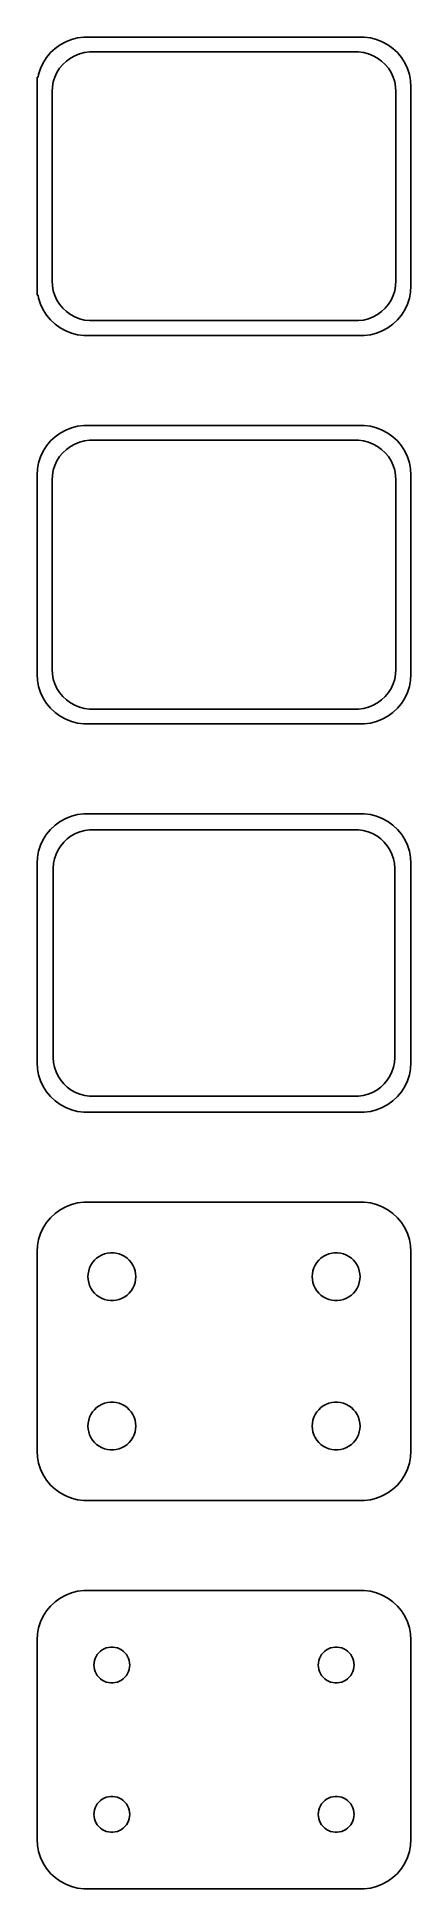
# Model space of a CAD drawing. Header units: metres. Extents: x -19 to 19, y 141 to 327.
import ezdxf

# ---------------------------------------------------------------- set-up
doc = ezdxf.new("R2010")
doc.units = ezdxf.units.M

msp = doc.modelspace()

# ---------------------------------------------------------------- linework, layer by layer
for p, q in [((-16.9371, 325.853), (-17.3948, 325.423)), ((-16.4291, 326.222), (-16.9371, 325.853)), ((-15.8789, 326.524), (-16.4291, 326.222)), ((-15.2951, 326.755), (-15.8789, 326.524)), ((-14.6869, 326.911), (-15.2951, 326.755)), ((-14.0639, 326.99), (-14.6869, 326.911)), ((14.0639, 326.99), (-14.0639, 326.99)), ((-13.9995, 325.429), (-13.5012, 325.492)), ((-13.5012, 325.492), (13.5012, 325.492)), ((13.5012, 325.492), (13.9995, 325.429)), ((14.6869, 326.911), (14.0639, 326.99)), ((15.2951, 326.755), (14.6869, 326.911)), ((15.8789, 326.524), (15.2951, 326.755)), ((16.4291, 326.222), (15.8789, 326.524)), ((16.9371, 325.853), (16.4291, 326.222)), ((17.3948, 325.423), (16.9371, 325.853)), ((-18.3989, 323.841), (-18.5929, 323.243)), ((-18.1315, 324.409), (-18.3989, 323.841)), ((-17.7951, 324.939), (-18.1315, 324.409)), ((-17.3948, 325.423), (-17.7951, 324.939)), ((-16.7552, 323.427), (-16.4861, 323.851)), ((-16.4861, 323.851), (-16.1659, 324.238)), ((-16.1659, 324.238), (-15.7997, 324.582)), ((-15.7997, 324.582), (-15.3933, 324.877)), ((-15.3933, 324.877), (-14.9531, 325.119)), ((-14.9531, 325.119), (-14.4861, 325.304)), ((-14.4861, 325.304), (-13.9995, 325.429)), ((13.9995, 325.429), (14.4861, 325.304)), ((14.4861, 325.304), (14.9531, 325.119)), ((14.9531, 325.119), (15.3933, 324.877)), ((15.3933, 324.877), (15.7997, 324.582)), ((15.7997, 324.582), (16.1659, 324.238)), ((16.1659, 324.238), (16.4861, 323.851)), ((16.4861, 323.851), (16.7552, 323.427)), ((17.7951, 324.939), (17.3948, 325.423)), ((18.1315, 324.409), (17.7951, 324.939)), ((18.3989, 323.841), (18.1315, 324.409)), ((18.5929, 323.243), (18.3989, 323.841)), ((-18.65, 322.944), (-18.75, 322.944)), ((-18.75, 322.944), (-18.75, 301.056)), ((-18.5929, 323.243), (-18.65, 322.944)), ((-17.25, 321.5), (-17.2184, 322.001)), ((-17.2184, 322.001), (-17.1243, 322.495)), ((-17.1243, 322.495), (-16.9691, 322.972)), ((-16.9691, 322.972), (-16.7552, 323.427)), ((16.7552, 323.427), (16.9691, 322.972)), ((16.9691, 322.972), (17.1243, 322.495)), ((17.1243, 322.495), (17.2184, 322.001)), ((17.2184, 322.001), (17.25, 321.5)), ((18.7106, 322.627), (18.5929, 323.243)), ((18.75, 322), (18.7106, 322.627)), ((18.75, 302), (18.75, 322)), ((-17.25, 302.5), (-17.25, 321.5)), ((17.25, 321.5), (17.25, 302.5)), ((-17.2184, 301.999), (-17.25, 302.5)), ((-17.1243, 301.505), (-17.2184, 301.999)), ((-16.9691, 301.028), (-17.1243, 301.505)), ((17.1243, 301.505), (16.9691, 301.028)), ((17.2184, 301.999), (17.1243, 301.505)), ((17.25, 302.5), (17.2184, 301.999)), ((18.5929, 300.757), (18.7106, 301.373)), ((18.7106, 301.373), (18.75, 302)), ((-18.75, 301.056), (-18.65, 301.056)), ((-18.65, 301.056), (-18.5929, 300.757)), ((-18.5929, 300.757), (-18.3989, 300.159)), ((-18.3989, 300.159), (-18.1315, 299.591)), ((-18.1315, 299.591), (-17.7951, 299.061)), ((-16.7552, 300.573), (-16.9691, 301.028)), ((-16.4861, 300.149), (-16.7552, 300.573)), ((-16.1659, 299.762), (-16.4861, 300.149)), ((-15.7997, 299.418), (-16.1659, 299.762)), ((16.1659, 299.762), (15.7997, 299.418)), ((16.4861, 300.149), (16.1659, 299.762)), ((16.7552, 300.573), (16.4861, 300.149)), ((16.9691, 301.028), (16.7552, 300.573)), ((17.7951, 299.061), (18.1315, 299.591)), ((18.1315, 299.591), (18.3989, 300.159)), ((18.3989, 300.159), (18.5929, 300.757)), ((-17.7951, 299.061), (-17.3948, 298.577)), ((-17.3948, 298.577), (-16.9371, 298.147)), ((-16.9371, 298.147), (-16.4291, 297.778)), ((-16.4291, 297.778), (-15.8789, 297.476)), ((-15.3933, 299.123), (-15.7997, 299.418)), ((-14.9531, 298.881), (-15.3933, 299.123)), ((-14.4861, 298.696), (-14.9531, 298.881)), ((-13.9995, 298.571), (-14.4861, 298.696)), ((-13.5012, 298.508), (-13.9995, 298.571)), ((13.5012, 298.508), (-13.5012, 298.508)), ((13.9995, 298.571), (13.5012, 298.508)), ((14.4861, 298.696), (13.9995, 298.571)), ((14.9531, 298.881), (14.4861, 298.696)), ((15.3933, 299.123), (14.9531, 298.881)), ((15.7997, 299.418), (15.3933, 299.123)), ((15.8789, 297.476), (16.4291, 297.778)), ((16.4291, 297.778), (16.9371, 298.147)), ((16.9371, 298.147), (17.3948, 298.577)), ((17.3948, 298.577), (17.7951, 299.061)), ((-15.8789, 297.476), (-15.2951, 297.245)), ((-15.2951, 297.245), (-14.6869, 297.089)), ((-14.6869, 297.089), (-14.0639, 297.01)), ((-14.0639, 297.01), (14.0639, 297.01)), ((14.0639, 297.01), (14.6869, 297.089)), ((14.6869, 297.089), (15.2951, 297.245)), ((15.2951, 297.245), (15.8789, 297.476)), ((-17.3948, 286.423), (-17.7951, 285.939)), ((-16.9371, 286.853), (-17.3948, 286.423)), ((-16.4291, 287.222), (-16.9371, 286.853)), ((-15.8789, 287.524), (-16.4291, 287.222)), ((-15.2951, 287.755), (-15.8789, 287.524)), ((-14.6869, 287.911), (-15.2951, 287.755)), ((-14.0639, 287.99), (-14.6869, 287.911)), ((-14.4861, 286.304), (-13.9995, 286.429)), ((14.0639, 287.99), (-14.0639, 287.99)), ((-13.9995, 286.429), (-13.5012, 286.492)), ((-13.5012, 286.492), (13.5012, 286.492)), ((13.5012, 286.492), (13.9995, 286.429)), ((13.9995, 286.429), (14.4861, 286.304)), ((14.6869, 287.911), (14.0639, 287.99)), ((15.2951, 287.755), (14.6869, 287.911)), ((15.8789, 287.524), (15.2951, 287.755)), ((16.4291, 287.222), (15.8789, 287.524)), ((16.9371, 286.853), (16.4291, 287.222)), ((17.3948, 286.423), (16.9371, 286.853)), ((17.7951, 285.939), (17.3948, 286.423)), ((-18.3989, 284.841), (-18.5929, 284.243)), ((-18.1315, 285.409), (-18.3989, 284.841)), ((-17.7951, 285.939), (-18.1315, 285.409)), ((-16.7552, 284.427), (-16.4861, 284.851)), ((-16.4861, 284.851), (-16.1659, 285.238)), ((-16.1659, 285.238), (-15.7997, 285.582)), ((-15.7997, 285.582), (-15.3933, 285.877)), ((-15.3933, 285.877), (-14.9531, 286.119)), ((-14.9531, 286.119), (-14.4861, 286.304)), ((14.4861, 286.304), (14.9531, 286.119)), ((14.9531, 286.119), (15.3933, 285.877)), ((15.3933, 285.877), (15.7997, 285.582)), ((15.7997, 285.582), (16.1659, 285.238)), ((16.1659, 285.238), (16.4861, 284.851)), ((16.4861, 284.851), (16.7552, 284.427)), ((18.1315, 285.409), (17.7951, 285.939)), ((18.3989, 284.841), (18.1315, 285.409)), ((18.5929, 284.243), (18.3989, 284.841)), ((-18.7106, 283.627), (-18.75, 283)), ((-18.75, 283), (-18.75, 263)), ((-18.5929, 284.243), (-18.7106, 283.627)), ((-17.25, 282.5), (-17.2184, 283.001)), ((-17.2184, 283.001), (-17.1243, 283.495)), ((-17.1243, 283.495), (-16.9691, 283.972)), ((-16.9691, 283.972), (-16.7552, 284.427)), ((16.7552, 284.427), (16.9691, 283.972)), ((16.9691, 283.972), (17.1243, 283.495)), ((17.1243, 283.495), (17.2184, 283.001)), ((17.2184, 283.001), (17.25, 282.5)), ((18.7106, 283.627), (18.5929, 284.243)), ((18.75, 283), (18.7106, 283.627)), ((18.75, 263), (18.75, 283)), ((-17.25, 263.5), (-17.25, 282.5)), ((17.25, 282.5), (17.25, 263.5)), ((-18.75, 263), (-18.7106, 262.373)), ((-18.7106, 262.373), (-18.5929, 261.757)), ((-17.2184, 262.999), (-17.25, 263.5)), ((-17.1243, 262.505), (-17.2184, 262.999)), ((-16.9691, 262.028), (-17.1243, 262.505)), ((17.1243, 262.505), (16.9691, 262.028)), ((17.2184, 262.999), (17.1243, 262.505)), ((17.25, 263.5), (17.2184, 262.999)), ((18.5929, 261.757), (18.7106, 262.373)), ((18.7106, 262.373), (18.75, 263)), ((-18.5929, 261.757), (-18.3989, 261.159)), ((-18.3989, 261.159), (-18.1315, 260.591)), ((-18.1315, 260.591), (-17.7951, 260.061)), ((-16.7552, 261.573), (-16.9691, 262.028)), ((-16.4861, 261.149), (-16.7552, 261.573)), ((-16.1659, 260.762), (-16.4861, 261.149)), ((-15.7997, 260.418), (-16.1659, 260.762)), ((-15.3933, 260.123), (-15.7997, 260.418)), ((15.7997, 260.418), (15.3933, 260.123)), ((16.1659, 260.762), (15.7997, 260.418)), ((16.4861, 261.149), (16.1659, 260.762)), ((16.7552, 261.573), (16.4861, 261.149)), ((16.9691, 262.028), (16.7552, 261.573)), ((17.7951, 260.061), (18.1315, 260.591)), ((18.1315, 260.591), (18.3989, 261.159)), ((18.3989, 261.159), (18.5929, 261.757)), ((-17.7951, 260.061), (-17.3948, 259.577)), ((-17.3948, 259.577), (-16.9371, 259.147)), ((-16.9371, 259.147), (-16.4291, 258.778)), ((-16.4291, 258.778), (-15.8789, 258.476)), ((-14.9531, 259.881), (-15.3933, 260.123)), ((-14.4861, 259.696), (-14.9531, 259.881)), ((-13.9995, 259.571), (-14.4861, 259.696)), ((-13.5012, 259.508), (-13.9995, 259.571)), ((13.5012, 259.508), (-13.5012, 259.508)), ((13.9995, 259.571), (13.5012, 259.508)), ((14.4861, 259.696), (13.9995, 259.571)), ((14.9531, 259.881), (14.4861, 259.696)), ((15.3933, 260.123), (14.9531, 259.881)), ((15.8789, 258.476), (16.4291, 258.778)), ((16.4291, 258.778), (16.9371, 259.147)), ((16.9371, 259.147), (17.3948, 259.577)), ((17.3948, 259.577), (17.7951, 260.061)), ((-15.8789, 258.476), (-15.2951, 258.245)), ((-15.2951, 258.245), (-14.6869, 258.089)), ((-14.6869, 258.089), (-14.0639, 258.01)), ((-14.0639, 258.01), (14.0639, 258.01)), ((14.0639, 258.01), (14.6869, 258.089)), ((14.6869, 258.089), (15.2951, 258.245)), ((15.2951, 258.245), (15.8789, 258.476)), ((-17.3948, 247.423), (-17.7951, 246.939)), ((-16.9371, 247.853), (-17.3948, 247.423)), ((-16.4291, 248.222), (-16.9371, 247.853)), ((-15.8789, 248.524), (-16.4291, 248.222)), ((-15.2951, 248.755), (-15.8789, 248.524)), ((-14.6869, 248.911), (-15.2951, 248.755)), ((-14.0639, 248.99), (-14.6869, 248.911)), ((14.0639, 248.99), (-14.0639, 248.99)), ((-13.9756, 247.304), (-13.4932, 247.365)), ((-13.4932, 247.365), (13.4932, 247.365)), ((13.4932, 247.365), (13.9756, 247.304)), ((14.6869, 248.911), (14.0639, 248.99)), ((15.2951, 248.755), (14.6869, 248.911)), ((15.8789, 248.524), (15.2951, 248.755)), ((16.4291, 248.222), (15.8789, 248.524)), ((16.9371, 247.853), (16.4291, 248.222)), ((17.3948, 247.423), (16.9371, 247.853)), ((17.7951, 246.939), (17.3948, 247.423)), ((-18.3989, 245.841), (-18.5929, 245.243)), ((-18.1315, 246.409), (-18.3989, 245.841)), ((-17.7951, 246.939), (-18.1315, 246.409)), ((-16.6436, 245.366), (-16.383, 245.776)), ((-16.383, 245.776), (-16.073, 246.151)), ((-16.073, 246.151), (-15.7185, 246.484)), ((-15.7185, 246.484), (-15.3251, 246.77)), ((-15.3251, 246.77), (-14.8989, 247.004)), ((-14.8989, 247.004), (-14.4467, 247.183)), ((-14.4467, 247.183), (-13.9756, 247.304)), ((13.9756, 247.304), (14.4467, 247.183)), ((14.4467, 247.183), (14.8989, 247.004)), ((14.8989, 247.004), (15.3251, 246.77)), ((15.3251, 246.77), (15.7185, 246.484)), ((15.7185, 246.484), (16.073, 246.151)), ((16.073, 246.151), (16.383, 245.776)), ((16.383, 245.776), (16.6436, 245.366)), ((18.1315, 246.409), (17.7951, 246.939)), ((18.3989, 245.841), (18.1315, 246.409)), ((18.5929, 245.243), (18.3989, 245.841)), ((-18.7106, 244.627), (-18.75, 244)), ((-18.75, 244), (-18.75, 224)), ((-18.5929, 245.243), (-18.7106, 244.627)), ((-17.1226, 243.5), (-17.0921, 243.985)), ((-17.0921, 243.985), (-17.001, 244.463)), ((-17.001, 244.463), (-16.8507, 244.926)), ((-16.8507, 244.926), (-16.6436, 245.366)), ((16.6436, 245.366), (16.8507, 244.926)), ((16.8507, 244.926), (17.001, 244.463)), ((17.001, 244.463), (17.0921, 243.985)), ((17.0921, 243.985), (17.1226, 243.5)), ((18.7106, 244.627), (18.5929, 245.243)), ((18.75, 244), (18.7106, 244.627)), ((18.75, 224), (18.75, 244)), ((-17.1226, 224.5), (-17.1226, 243.5)), ((17.1226, 243.5), (17.1226, 224.5)), ((-18.75, 224), (-18.7106, 223.373)), ((-18.7106, 223.373), (-18.5929, 222.757)), ((-17.0921, 224.015), (-17.1226, 224.5)), ((-17.001, 223.537), (-17.0921, 224.015)), ((-16.8507, 223.074), (-17.001, 223.537)), ((17.001, 223.537), (16.8507, 223.074)), ((17.0921, 224.015), (17.001, 223.537)), ((17.1226, 224.5), (17.0921, 224.015)), ((18.5929, 222.757), (18.7106, 223.373)), ((18.7106, 223.373), (18.75, 224)), ((-18.5929, 222.757), (-18.3989, 222.159)), ((-18.3989, 222.159), (-18.1315, 221.591)), ((-18.1315, 221.591), (-17.7951, 221.061)), ((-16.6436, 222.634), (-16.8507, 223.074)), ((-16.383, 222.224), (-16.6436, 222.634)), ((-16.073, 221.849), (-16.383, 222.224)), ((-15.7185, 221.516), (-16.073, 221.849)), ((-15.3251, 221.23), (-15.7185, 221.516)), ((15.7185, 221.516), (15.3251, 221.23)), ((16.073, 221.849), (15.7185, 221.516)), ((16.383, 222.224), (16.073, 221.849)), ((16.6436, 222.634), (16.383, 222.224)), ((16.8507, 223.074), (16.6436, 222.634)), ((17.7951, 221.061), (18.1315, 221.591)), ((18.1315, 221.591), (18.3989, 222.159)), ((18.3989, 222.159), (18.5929, 222.757)), ((-17.7951, 221.061), (-17.3948, 220.577)), ((-17.3948, 220.577), (-16.9371, 220.147)), ((-16.9371, 220.147), (-16.4291, 219.778)), ((-16.4291, 219.778), (-15.8789, 219.476)), ((-15.8789, 219.476), (-15.2951, 219.245)), ((-14.8989, 220.996), (-15.3251, 221.23)), ((-14.4467, 220.817), (-14.8989, 220.996)), ((-13.9756, 220.696), (-14.4467, 220.817)), ((-13.4932, 220.635), (-13.9756, 220.696)), ((13.4932, 220.635), (-13.4932, 220.635)), ((13.9756, 220.696), (13.4932, 220.635)), ((14.4467, 220.817), (13.9756, 220.696)), ((14.8989, 220.996), (14.4467, 220.817)), ((15.3251, 221.23), (14.8989, 220.996)), ((15.2951, 219.245), (15.8789, 219.476)), ((15.8789, 219.476), (16.4291, 219.778)), ((16.4291, 219.778), (16.9371, 220.147)), ((16.9371, 220.147), (17.3948, 220.577)), ((17.3948, 220.577), (17.7951, 221.061)), ((-15.2951, 219.245), (-14.6869, 219.089)), ((-14.6869, 219.089), (-14.0639, 219.01)), ((-14.0639, 219.01), (14.0639, 219.01)), ((14.0639, 219.01), (14.6869, 219.089)), ((14.6869, 219.089), (15.2951, 219.245)), ((-17.3948, 208.423), (-17.7951, 207.939)), ((-16.9371, 208.853), (-17.3948, 208.423)), ((-16.4291, 209.222), (-16.9371, 208.853)), ((-15.8789, 209.524), (-16.4291, 209.222)), ((-15.2951, 209.755), (-15.8789, 209.524)), ((-14.6869, 209.911), (-15.2951, 209.755)), ((-14.0639, 209.99), (-14.6869, 209.911)), ((14.0639, 209.99), (-14.0639, 209.99)), ((14.6869, 209.911), (14.0639, 209.99)), ((15.2951, 209.755), (14.6869, 209.911)), ((15.8789, 209.524), (15.2951, 209.755)), ((16.4291, 209.222), (15.8789, 209.524)), ((16.9371, 208.853), (16.4291, 209.222)), ((17.3948, 208.423), (16.9371, 208.853)), ((17.7951, 207.939), (17.3948, 208.423)), ((-18.3989, 206.841), (-18.5929, 206.243)), ((-18.1315, 207.409), (-18.3989, 206.841)), ((-17.7951, 207.939), (-18.1315, 207.409)), ((18.1315, 207.409), (17.7951, 207.939)), ((18.3989, 206.841), (18.1315, 207.409)), ((18.5929, 206.243), (18.3989, 206.841)), ((-18.7106, 205.627), (-18.75, 205)), ((-18.75, 205), (-18.75, 185)), ((-18.5929, 206.243), (-18.7106, 205.627)), ((-12.536, 204.526), (-12.2719, 204.672)), ((-12.2719, 204.672), (-11.9916, 204.783)), ((-11.9916, 204.783), (-11.6997, 204.857)), ((-11.6997, 204.857), (-11.4007, 204.895)), ((-11.4007, 204.895), (-11.0993, 204.895)), ((-11.0993, 204.895), (-10.8003, 204.857)), ((-10.8003, 204.857), (-10.5083, 204.783)), ((-10.5083, 204.783), (-10.2281, 204.672)), ((-10.2281, 204.672), (-9.964, 204.526)), ((9.964, 204.526), (10.2281, 204.672)), ((10.2281, 204.672), (10.5083, 204.783)), ((10.5083, 204.783), (10.8003, 204.857)), ((10.8003, 204.857), (11.0993, 204.895)), ((11.0993, 204.895), (11.4007, 204.895)), ((11.4007, 204.895), (11.6997, 204.857)), ((11.6997, 204.857), (11.9916, 204.783)), ((11.9916, 204.783), (12.2719, 204.672)), ((12.2719, 204.672), (12.536, 204.526)), ((18.7106, 205.627), (18.5929, 206.243)), ((18.75, 205), (18.7106, 205.627)), ((18.75, 185), (18.75, 205)), ((-13.65, 202.5), (-13.6311, 202.801)), ((-13.6311, 202.801), (-13.5746, 203.097)), ((-13.5746, 203.097), (-13.4815, 203.383)), ((-13.4815, 203.383), (-13.3531, 203.656)), ((-13.3531, 203.656), (-13.1916, 203.911)), ((-13.1916, 203.911), (-12.9995, 204.143)), ((-12.9995, 204.143), (-12.7798, 204.349)), ((-12.7798, 204.349), (-12.536, 204.526)), ((-9.964, 204.526), (-9.72017, 204.349)), ((-9.72017, 204.349), (-9.50047, 204.143)), ((-9.50047, 204.143), (-9.30835, 203.911)), ((-9.30835, 203.911), (-9.14685, 203.656)), ((-9.14685, 203.656), (-9.01852, 203.383)), ((-9.01852, 203.383), (-8.9254, 203.097)), ((-8.9254, 203.097), (-8.86891, 202.801)), ((-8.86891, 202.801), (-8.84999, 202.5)), ((8.84999, 202.5), (8.86891, 202.801)), ((8.86891, 202.801), (8.9254, 203.097)), ((8.9254, 203.097), (9.01852, 203.383)), ((9.01852, 203.383), (9.14685, 203.656)), ((9.14685, 203.656), (9.30835, 203.911)), ((9.30835, 203.911), (9.50047, 204.143)), ((9.50047, 204.143), (9.72017, 204.349)), ((9.72017, 204.349), (9.964, 204.526)), ((12.536, 204.526), (12.7798, 204.349)), ((12.7798, 204.349), (12.9995, 204.143)), ((12.9995, 204.143), (13.1916, 203.911)), ((13.1916, 203.911), (13.3531, 203.656)), ((13.3531, 203.656), (13.4815, 203.383)), ((13.4815, 203.383), (13.5746, 203.097)), ((13.5746, 203.097), (13.6311, 202.801)), ((13.6311, 202.801), (13.65, 202.5)), ((-13.6311, 202.199), (-13.65, 202.5)), ((-13.5746, 201.903), (-13.6311, 202.199)), ((-13.4815, 201.617), (-13.5746, 201.903)), ((-13.3531, 201.344), (-13.4815, 201.617)), ((-13.1916, 201.089), (-13.3531, 201.344)), ((-12.9995, 200.857), (-13.1916, 201.089)), ((-9.30835, 201.089), (-9.50047, 200.857)), ((-9.14685, 201.344), (-9.30835, 201.089)), ((-9.01852, 201.617), (-9.14685, 201.344)), ((-8.9254, 201.903), (-9.01852, 201.617)), ((-8.86891, 202.199), (-8.9254, 201.903)), ((-8.84999, 202.5), (-8.86891, 202.199)), ((8.86891, 202.199), (8.84999, 202.5)), ((8.9254, 201.903), (8.86891, 202.199)), ((9.01852, 201.617), (8.9254, 201.903)), ((9.14685, 201.344), (9.01852, 201.617)), ((9.30835, 201.089), (9.14685, 201.344)), ((9.50047, 200.857), (9.30835, 201.089)), ((13.1916, 201.089), (12.9995, 200.857)), ((13.3531, 201.344), (13.1916, 201.089)), ((13.4815, 201.617), (13.3531, 201.344)), ((13.5746, 201.903), (13.4815, 201.617)), ((13.6311, 202.199), (13.5746, 201.903)), ((13.65, 202.5), (13.6311, 202.199)), ((-12.7798, 200.651), (-12.9995, 200.857)), ((-12.536, 200.474), (-12.7798, 200.651)), ((-12.2719, 200.328), (-12.536, 200.474)), ((-11.9916, 200.217), (-12.2719, 200.328)), ((-11.6997, 200.143), (-11.9916, 200.217)), ((-11.4007, 200.105), (-11.6997, 200.143)), ((-11.0993, 200.105), (-11.4007, 200.105)), ((-10.8003, 200.143), (-11.0993, 200.105)), ((-10.5083, 200.217), (-10.8003, 200.143)), ((-10.2281, 200.328), (-10.5083, 200.217)), ((-9.964, 200.474), (-10.2281, 200.328)), ((-9.72017, 200.651), (-9.964, 200.474)), ((-9.50047, 200.857), (-9.72017, 200.651)), ((9.72017, 200.651), (9.50047, 200.857)), ((9.964, 200.474), (9.72017, 200.651)), ((10.2281, 200.328), (9.964, 200.474)), ((10.5083, 200.217), (10.2281, 200.328)), ((10.8003, 200.143), (10.5083, 200.217)), ((11.0993, 200.105), (10.8003, 200.143)), ((11.4007, 200.105), (11.0993, 200.105)), ((11.6997, 200.143), (11.4007, 200.105)), ((11.9916, 200.217), (11.6997, 200.143)), ((12.2719, 200.328), (11.9916, 200.217)), ((12.536, 200.474), (12.2719, 200.328)), ((12.7798, 200.651), (12.536, 200.474)), ((12.9995, 200.857), (12.7798, 200.651)), ((-12.2719, 189.672), (-11.9916, 189.783)), ((-11.9916, 189.783), (-11.6997, 189.857)), ((-11.6997, 189.857), (-11.4007, 189.895)), ((-11.4007, 189.895), (-11.0993, 189.895)), ((-11.0993, 189.895), (-10.8003, 189.857)), ((-10.8003, 189.857), (-10.5083, 189.783)), ((-10.5083, 189.783), (-10.2281, 189.672)), ((10.2281, 189.672), (10.5083, 189.783)), ((10.5083, 189.783), (10.8003, 189.857)), ((10.8003, 189.857), (11.0993, 189.895)), ((11.0993, 189.895), (11.4007, 189.895)), ((11.4007, 189.895), (11.6997, 189.857)), ((11.6997, 189.857), (11.9916, 189.783)), ((11.9916, 189.783), (12.2719, 189.672)), ((-13.6311, 187.801), (-13.5746, 188.097)), ((-13.5746, 188.097), (-13.4815, 188.383)), ((-13.4815, 188.383), (-13.3531, 188.656)), ((-13.3531, 188.656), (-13.1916, 188.911)), ((-13.1916, 188.911), (-12.9995, 189.143)), ((-12.9995, 189.143), (-12.7798, 189.349)), ((-12.7798, 189.349), (-12.536, 189.526)), ((-12.536, 189.526), (-12.2719, 189.672)), ((-10.2281, 189.672), (-9.964, 189.526)), ((-9.964, 189.526), (-9.72017, 189.349)), ((-9.72017, 189.349), (-9.50047, 189.143)), ((-9.50047, 189.143), (-9.30835, 188.911)), ((-9.30835, 188.911), (-9.14685, 188.656)), ((-9.14685, 188.656), (-9.01852, 188.383)), ((-9.01852, 188.383), (-8.9254, 188.097)), ((-8.9254, 188.097), (-8.86891, 187.801)), ((8.86891, 187.801), (8.9254, 188.097)), ((8.9254, 188.097), (9.01852, 188.383)), ((9.01852, 188.383), (9.14685, 188.656)), ((9.14685, 188.656), (9.30835, 188.911)), ((9.30835, 188.911), (9.50047, 189.143)), ((9.50047, 189.143), (9.72017, 189.349)), ((9.72017, 189.349), (9.964, 189.526)), ((9.964, 189.526), (10.2281, 189.672)), ((12.2719, 189.672), (12.536, 189.526)), ((12.536, 189.526), (12.7798, 189.349)), ((12.7798, 189.349), (12.9995, 189.143)), ((12.9995, 189.143), (13.1916, 188.911)), ((13.1916, 188.911), (13.3531, 188.656)), ((13.3531, 188.656), (13.4815, 188.383)), ((13.4815, 188.383), (13.5746, 188.097)), ((13.5746, 188.097), (13.6311, 187.801)), ((-13.65, 187.5), (-13.6311, 187.801)), ((-13.6311, 187.199), (-13.65, 187.5)), ((-13.5746, 186.903), (-13.6311, 187.199)), ((-13.4815, 186.617), (-13.5746, 186.903)), ((-13.3531, 186.344), (-13.4815, 186.617)), ((-13.1916, 186.089), (-13.3531, 186.344)), ((-12.9995, 185.857), (-13.1916, 186.089)), ((-9.30835, 186.089), (-9.50047, 185.857)), ((-9.14685, 186.344), (-9.30835, 186.089)), ((-9.01852, 186.617), (-9.14685, 186.344)), ((-8.9254, 186.903), (-9.01852, 186.617)), ((-8.86891, 187.199), (-8.9254, 186.903)), ((-8.86891, 187.801), (-8.84999, 187.5)), ((-8.84999, 187.5), (-8.86891, 187.199)), ((8.84999, 187.5), (8.86891, 187.801)), ((8.86891, 187.199), (8.84999, 187.5)), ((8.9254, 186.903), (8.86891, 187.199)), ((9.01852, 186.617), (8.9254, 186.903)), ((9.14685, 186.344), (9.01852, 186.617)), ((9.30835, 186.089), (9.14685, 186.344)), ((9.50047, 185.857), (9.30835, 186.089)), ((13.1916, 186.089), (12.9995, 185.857)), ((13.3531, 186.344), (13.1916, 186.089)), ((13.4815, 186.617), (13.3531, 186.344)), ((13.5746, 186.903), (13.4815, 186.617)), ((13.6311, 187.199), (13.5746, 186.903)), ((13.6311, 187.801), (13.65, 187.5)), ((13.65, 187.5), (13.6311, 187.199)), ((-18.75, 185), (-18.7106, 184.373)), ((-18.7106, 184.373), (-18.5929, 183.757)), ((-12.7798, 185.651), (-12.9995, 185.857)), ((-12.536, 185.474), (-12.7798, 185.651)), ((-12.2719, 185.328), (-12.536, 185.474)), ((-11.9916, 185.217), (-12.2719, 185.328)), ((-11.6997, 185.143), (-11.9916, 185.217)), ((-11.4007, 185.105), (-11.6997, 185.143)), ((-11.0993, 185.105), (-11.4007, 185.105)), ((-10.8003, 185.143), (-11.0993, 185.105)), ((-10.5083, 185.217), (-10.8003, 185.143)), ((-10.2281, 185.328), (-10.5083, 185.217)), ((-9.964, 185.474), (-10.2281, 185.328)), ((-9.72017, 185.651), (-9.964, 185.474)), ((-9.50047, 185.857), (-9.72017, 185.651)), ((9.72017, 185.651), (9.50047, 185.857)), ((9.964, 185.474), (9.72017, 185.651)), ((10.2281, 185.328), (9.964, 185.474)), ((10.5083, 185.217), (10.2281, 185.328)), ((10.8003, 185.143), (10.5083, 185.217)), ((11.0993, 185.105), (10.8003, 185.143)), ((11.4007, 185.105), (11.0993, 185.105)), ((11.6997, 185.143), (11.4007, 185.105)), ((11.9916, 185.217), (11.6997, 185.143)), ((12.2719, 185.328), (11.9916, 185.217)), ((12.536, 185.474), (12.2719, 185.328)), ((12.7798, 185.651), (12.536, 185.474)), ((12.9995, 185.857), (12.7798, 185.651)), ((18.5929, 183.757), (18.7106, 184.373)), ((18.7106, 184.373), (18.75, 185)), ((-18.5929, 183.757), (-18.3989, 183.159)), ((-18.3989, 183.159), (-18.1315, 182.591)), ((-18.1315, 182.591), (-17.7951, 182.061)), ((17.7951, 182.061), (18.1315, 182.591)), ((18.1315, 182.591), (18.3989, 183.159)), ((18.3989, 183.159), (18.5929, 183.757)), ((-17.7951, 182.061), (-17.3948, 181.577)), ((-17.3948, 181.577), (-16.9371, 181.147)), ((-16.9371, 181.147), (-16.4291, 180.778)), ((-16.4291, 180.778), (-15.8789, 180.476)), ((-15.8789, 180.476), (-15.2951, 180.245)), ((15.2951, 180.245), (15.8789, 180.476)), ((15.8789, 180.476), (16.4291, 180.778)), ((16.4291, 180.778), (16.9371, 181.147)), ((16.9371, 181.147), (17.3948, 181.577)), ((17.3948, 181.577), (17.7951, 182.061)), ((-15.2951, 180.245), (-14.6869, 180.089)), ((-14.6869, 180.089), (-14.0639, 180.01)), ((-14.0639, 180.01), (14.0639, 180.01)), ((14.0639, 180.01), (14.6869, 180.089)), ((14.6869, 180.089), (15.2951, 180.245)), ((-17.3948, 169.423), (-17.7951, 168.939)), ((-16.9371, 169.853), (-17.3948, 169.423)), ((-16.4291, 170.222), (-16.9371, 169.853)), ((-15.8789, 170.524), (-16.4291, 170.222)), ((-15.2951, 170.755), (-15.8789, 170.524)), ((-14.6869, 170.911), (-15.2951, 170.755)), ((-14.0639, 170.99), (-14.6869, 170.911)), ((14.0639, 170.99), (-14.0639, 170.99)), ((14.6869, 170.911), (14.0639, 170.99)), ((15.2951, 170.755), (14.6869, 170.911)), ((15.8789, 170.524), (15.2951, 170.755)), ((16.4291, 170.222), (15.8789, 170.524)), ((16.9371, 169.853), (16.4291, 170.222)), ((17.3948, 169.423), (16.9371, 169.853)), ((17.7951, 168.939), (17.3948, 169.423)), ((-18.3989, 167.841), (-18.5929, 167.243)), ((-18.1315, 168.409), (-18.3989, 167.841)), ((-17.7951, 168.939), (-18.1315, 168.409)), ((18.1315, 168.409), (17.7951, 168.939)), ((18.3989, 167.841), (18.1315, 168.409)), ((18.5929, 167.243), (18.3989, 167.841)), ((-18.7106, 166.627), (-18.75, 166)), ((-18.75, 166), (-18.75, 146)), ((-18.5929, 167.243), (-18.7106, 166.627)), ((18.7106, 166.627), (18.5929, 167.243)), ((18.75, 166), (18.7106, 166.627)), ((18.75, 146), (18.75, 166)), ((-13.05, 163.5), (-13.0358, 163.726)), ((-13.0358, 163.726), (-12.9934, 163.948)), ((-12.9934, 163.948), (-12.9236, 164.163)), ((-12.9236, 164.163), (-12.8273, 164.367)), ((-12.8273, 164.367), (-12.7062, 164.558)), ((-12.7062, 164.558), (-12.5621, 164.732)), ((-12.5621, 164.732), (-12.3974, 164.887)), ((-12.3974, 164.887), (-12.2145, 165.02)), ((-12.2145, 165.02), (-12.0164, 165.129)), ((-12.0164, 165.129), (-11.8062, 165.212)), ((-11.8062, 165.212), (-11.5873, 165.268)), ((-11.5873, 165.268), (-11.363, 165.296)), ((-11.363, 165.296), (-11.137, 165.296)), ((-11.137, 165.296), (-10.9127, 165.268)), ((-10.9127, 165.268), (-10.6938, 165.212)), ((-10.6938, 165.212), (-10.4836, 165.129)), ((-10.4836, 165.129), (-10.2855, 165.02)), ((-10.2855, 165.02), (-10.1026, 164.887)), ((-10.1026, 164.887), (-9.93785, 164.732)), ((-9.93785, 164.732), (-9.79376, 164.558)), ((-9.79376, 164.558), (-9.67264, 164.367)), ((-9.67264, 164.367), (-9.5764, 164.163)), ((-9.5764, 164.163), (-9.50655, 163.948)), ((-9.50655, 163.948), (-9.46419, 163.726)), ((-9.46419, 163.726), (-9.45, 163.5)), ((9.45, 163.5), (9.46419, 163.726)), ((9.46419, 163.726), (9.50655, 163.948)), ((9.50655, 163.948), (9.5764, 164.163)), ((9.5764, 164.163), (9.67264, 164.367)), ((9.67264, 164.367), (9.79376, 164.558)), ((9.79376, 164.558), (9.93785, 164.732)), ((9.93785, 164.732), (10.1026, 164.887)), ((10.1026, 164.887), (10.2855, 165.02)), ((10.2855, 165.02), (10.4836, 165.129)), ((10.4836, 165.129), (10.6938, 165.212)), ((10.6938, 165.212), (10.9127, 165.268)), ((10.9127, 165.268), (11.137, 165.296)), ((11.137, 165.296), (11.363, 165.296)), ((11.363, 165.296), (11.5873, 165.268)), ((11.5873, 165.268), (11.8062, 165.212)), ((11.8062, 165.212), (12.0164, 165.129)), ((12.0164, 165.129), (12.2145, 165.02)), ((12.2145, 165.02), (12.3974, 164.887)), ((12.3974, 164.887), (12.5621, 164.732)), ((12.5621, 164.732), (12.7062, 164.558)), ((12.7062, 164.558), (12.8273, 164.367)), ((12.8273, 164.367), (12.9236, 164.163)), ((12.9236, 164.163), (12.9934, 163.948)), ((12.9934, 163.948), (13.0358, 163.726)), ((13.0358, 163.726), (13.05, 163.5)), ((-13.0358, 163.274), (-13.05, 163.5)), ((-12.9934, 163.052), (-13.0358, 163.274)), ((-12.9236, 162.837), (-12.9934, 163.052)), ((-12.8273, 162.633), (-12.9236, 162.837)), ((-12.7062, 162.442), (-12.8273, 162.633)), ((-12.5621, 162.268), (-12.7062, 162.442)), ((-12.3974, 162.113), (-12.5621, 162.268)), ((-12.2145, 161.98), (-12.3974, 162.113)), ((-12.0164, 161.871), (-12.2145, 161.98)), ((-11.8062, 161.788), (-12.0164, 161.871)), ((-10.4836, 161.871), (-10.6938, 161.788)), ((-10.2855, 161.98), (-10.4836, 161.871)), ((-10.1026, 162.113), (-10.2855, 161.98)), ((-9.93785, 162.268), (-10.1026, 162.113)), ((-9.79376, 162.442), (-9.93785, 162.268)), ((-9.67264, 162.633), (-9.79376, 162.442)), ((-9.5764, 162.837), (-9.67264, 162.633)), ((-9.50655, 163.052), (-9.5764, 162.837)), ((-9.46419, 163.274), (-9.50655, 163.052)), ((-9.45, 163.5), (-9.46419, 163.274)), ((9.46419, 163.274), (9.45, 163.5)), ((9.50655, 163.052), (9.46419, 163.274)), ((9.5764, 162.837), (9.50655, 163.052)), ((9.67264, 162.633), (9.5764, 162.837)), ((9.79376, 162.442), (9.67264, 162.633)), ((9.93785, 162.268), (9.79376, 162.442)), ((10.1026, 162.113), (9.93785, 162.268)), ((10.2855, 161.98), (10.1026, 162.113)), ((10.4836, 161.871), (10.2855, 161.98)), ((10.6938, 161.788), (10.4836, 161.871)), ((12.0164, 161.871), (11.8062, 161.788)), ((12.2145, 161.98), (12.0164, 161.871)), ((12.3974, 162.113), (12.2145, 161.98)), ((12.5621, 162.268), (12.3974, 162.113)), ((12.7062, 162.442), (12.5621, 162.268)), ((12.8273, 162.633), (12.7062, 162.442)), ((12.9236, 162.837), (12.8273, 162.633)), ((12.9934, 163.052), (12.9236, 162.837)), ((13.0358, 163.274), (12.9934, 163.052)), ((13.05, 163.5), (13.0358, 163.274)), ((-11.5873, 161.732), (-11.8062, 161.788)), ((-11.363, 161.704), (-11.5873, 161.732)), ((-11.137, 161.704), (-11.363, 161.704)), ((-10.9127, 161.732), (-11.137, 161.704)), ((-10.6938, 161.788), (-10.9127, 161.732)), ((10.9127, 161.732), (10.6938, 161.788)), ((11.137, 161.704), (10.9127, 161.732)), ((11.363, 161.704), (11.137, 161.704)), ((11.5873, 161.732), (11.363, 161.704)), ((11.8062, 161.788), (11.5873, 161.732)), ((-13.0358, 148.726), (-12.9934, 148.948)), ((-12.9934, 148.948), (-12.9236, 149.163)), ((-12.9236, 149.163), (-12.8273, 149.367)), ((-12.8273, 149.367), (-12.7062, 149.558)), ((-12.7062, 149.558), (-12.5621, 149.732)), ((-12.5621, 149.732), (-12.3974, 149.887)), ((-12.3974, 149.887), (-12.2145, 150.02)), ((-12.2145, 150.02), (-12.0164, 150.129)), ((-12.0164, 150.129), (-11.8062, 150.212)), ((-11.8062, 150.212), (-11.5873, 150.268)), ((-11.5873, 150.268), (-11.363, 150.296)), ((-11.363, 150.296), (-11.137, 150.296)), ((-11.137, 150.296), (-10.9127, 150.268)), ((-10.9127, 150.268), (-10.6938, 150.212)), ((-10.6938, 150.212), (-10.4836, 150.129)), ((-10.4836, 150.129), (-10.2855, 150.02)), ((-10.2855, 150.02), (-10.1026, 149.887)), ((-10.1026, 149.887), (-9.93785, 149.732)), ((-9.93785, 149.732), (-9.79376, 149.558)), ((-9.79376, 149.558), (-9.67264, 149.367)), ((-9.67264, 149.367), (-9.5764, 149.163)), ((-9.5764, 149.163), (-9.50655, 148.948)), ((-9.50655, 148.948), (-9.46419, 148.726)), ((9.46419, 148.726), (9.50655, 148.948)), ((9.50655, 148.948), (9.5764, 149.163)), ((9.5764, 149.163), (9.67264, 149.367)), ((9.67264, 149.367), (9.79376, 149.558)), ((9.79376, 149.558), (9.93785, 149.732)), ((9.93785, 149.732), (10.1026, 149.887)), ((10.1026, 149.887), (10.2855, 150.02)), ((10.2855, 150.02), (10.4836, 150.129)), ((10.4836, 150.129), (10.6938, 150.212)), ((10.6938, 150.212), (10.9127, 150.268)), ((10.9127, 150.268), (11.137, 150.296)), ((11.137, 150.296), (11.363, 150.296)), ((11.363, 150.296), (11.5873, 150.268)), ((11.5873, 150.268), (11.8062, 150.212)), ((11.8062, 150.212), (12.0164, 150.129)), ((12.0164, 150.129), (12.2145, 150.02)), ((12.2145, 150.02), (12.3974, 149.887)), ((12.3974, 149.887), (12.5621, 149.732)), ((12.5621, 149.732), (12.7062, 149.558)), ((12.7062, 149.558), (12.8273, 149.367)), ((12.8273, 149.367), (12.9236, 149.163)), ((12.9236, 149.163), (12.9934, 148.948)), ((12.9934, 148.948), (13.0358, 148.726)), ((-13.05, 148.5), (-13.0358, 148.726)), ((-13.0358, 148.274), (-13.05, 148.5)), ((-12.9934, 148.052), (-13.0358, 148.274)), ((-12.9236, 147.837), (-12.9934, 148.052)), ((-12.8273, 147.633), (-12.9236, 147.837)), ((-12.7062, 147.442), (-12.8273, 147.633)), ((-12.5621, 147.268), (-12.7062, 147.442)), ((-12.3974, 147.113), (-12.5621, 147.268)), ((-12.2145, 146.98), (-12.3974, 147.113)), ((-12.0164, 146.871), (-12.2145, 146.98)), ((-10.2855, 146.98), (-10.4836, 146.871)), ((-10.1026, 147.113), (-10.2855, 146.98)), ((-9.93785, 147.268), (-10.1026, 147.113)), ((-9.79376, 147.442), (-9.93785, 147.268)), ((-9.67264, 147.633), (-9.79376, 147.442)), ((-9.5764, 147.837), (-9.67264, 147.633)), ((-9.50655, 148.052), (-9.5764, 147.837)), ((-9.46419, 148.274), (-9.50655, 148.052)), ((-9.46419, 148.726), (-9.45, 148.5)), ((-9.45, 148.5), (-9.46419, 148.274)), ((9.45, 148.5), (9.46419, 148.726)), ((9.46419, 148.274), (9.45, 148.5)), ((9.50655, 148.052), (9.46419, 148.274)), ((9.5764, 147.837), (9.50655, 148.052)), ((9.67264, 147.633), (9.5764, 147.837)), ((9.79376, 147.442), (9.67264, 147.633)), ((9.93785, 147.268), (9.79376, 147.442)), ((10.1026, 147.113), (9.93785, 147.268)), ((10.2855, 146.98), (10.1026, 147.113)), ((10.4836, 146.871), (10.2855, 146.98)), ((12.2145, 146.98), (12.0164, 146.871)), ((12.3974, 147.113), (12.2145, 146.98)), ((12.5621, 147.268), (12.3974, 147.113)), ((12.7062, 147.442), (12.5621, 147.268)), ((12.8273, 147.633), (12.7062, 147.442)), ((12.9236, 147.837), (12.8273, 147.633)), ((12.9934, 148.052), (12.9236, 147.837)), ((13.0358, 148.274), (12.9934, 148.052)), ((13.0358, 148.726), (13.05, 148.5)), ((13.05, 148.5), (13.0358, 148.274)), ((-18.75, 146), (-18.7106, 145.373)), ((-18.7106, 145.373), (-18.5929, 144.757)), ((-11.8062, 146.788), (-12.0164, 146.871)), ((-11.5873, 146.732), (-11.8062, 146.788)), ((-11.363, 146.704), (-11.5873, 146.732)), ((-11.137, 146.704), (-11.363, 146.704)), ((-10.9127, 146.732), (-11.137, 146.704)), ((-10.6938, 146.788), (-10.9127, 146.732)), ((-10.4836, 146.871), (-10.6938, 146.788)), ((10.6938, 146.788), (10.4836, 146.871)), ((10.9127, 146.732), (10.6938, 146.788)), ((11.137, 146.704), (10.9127, 146.732)), ((11.363, 146.704), (11.137, 146.704)), ((11.5873, 146.732), (11.363, 146.704)), ((11.8062, 146.788), (11.5873, 146.732)), ((12.0164, 146.871), (11.8062, 146.788)), ((18.5929, 144.757), (18.7106, 145.373)), ((18.7106, 145.373), (18.75, 146)), ((-18.5929, 144.757), (-18.3989, 144.159)), ((-18.3989, 144.159), (-18.1315, 143.591)), ((-18.1315, 143.591), (-17.7951, 143.061)), ((17.7951, 143.061), (18.1315, 143.591)), ((18.1315, 143.591), (18.3989, 144.159)), ((18.3989, 144.159), (18.5929, 144.757)), ((-17.7951, 143.061), (-17.3948, 142.577)), ((-17.3948, 142.577), (-16.9371, 142.147)), ((-16.9371, 142.147), (-16.4291, 141.778)), ((-16.4291, 141.778), (-15.8789, 141.476)), ((-15.8789, 141.476), (-15.2951, 141.245)), ((15.2951, 141.245), (15.8789, 141.476)), ((15.8789, 141.476), (16.4291, 141.778)), ((16.4291, 141.778), (16.9371, 142.147)), ((16.9371, 142.147), (17.3948, 142.577)), ((17.3948, 142.577), (17.7951, 143.061)), ((-15.2951, 141.245), (-14.6869, 141.089)), ((-14.6869, 141.089), (-14.0639, 141.01)), ((-14.0639, 141.01), (14.0639, 141.01)), ((14.0639, 141.01), (14.6869, 141.089)), ((14.6869, 141.089), (15.2951, 141.245))]:
    msp.add_line(p, q)

doc.saveas('drawing.dxf')
